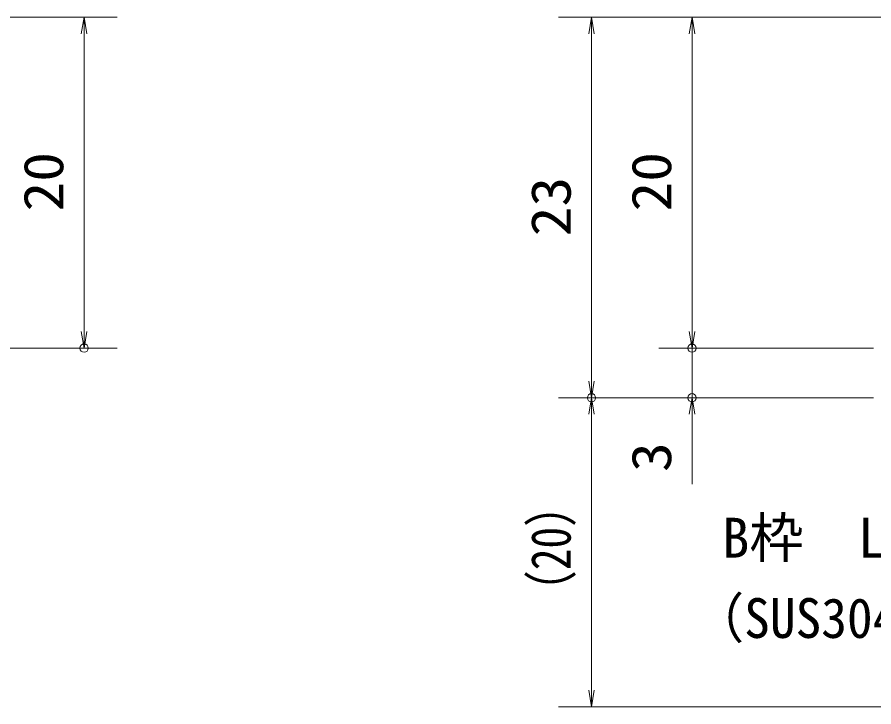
# Model space of a CAD drawing. Units: millimetres, scale not verified, with parts at other scales. Extents: x -1050 to 1050, y -742 to 742.
# Drawn here: x -160.5 to 98.4, y -472.2 to -263.8 of the extents above; entities that cross this region are included whole.
import ezdxf
from ezdxf.enums import TextEntityAlignment as Align

# ---------------------------------------------------------------- set-up
doc = ezdxf.new("R2010")
doc.units = ezdxf.units.MM
doc.header["$LTSCALE"] = 5
doc.header["$PDMODE"] = 32
doc.header["$PDSIZE"] = 2.5
for name, color, linetype, lineweight in [('0-1_寸法注釈', 2, 'Continuous', 9), ('0-2_0', 2, 'Continuous', 9), ('0-3_DEFPOINTS', 134, 'Continuous', 9)]:
    doc.layers.add(name, color=color, linetype=linetype, lineweight=lineweight)
doc.styles.add('ＭＳ ゴシック', font='')
doc.styles.get('ＭＳ ゴシック').set_extended_font_data('MS Gothic')

# ---------------------------------------------------------------- blocks, each defined once
blk = doc.blocks.new('_OPEN')
at = {"layer": '0-2_0'}
blk.add_line((0, 0), (-5, 0), dxfattribs=at)
blk.add_lwpolyline([(-5, 0.833), (0, 0), (-5, -0.833)], dxfattribs=at)

msp = doc.modelspace()

# ---------------------------------------------------------------- linework, layer by layer
at = {"layer": '0-1_寸法注釈'}
for p, q in [((-185.45, -263.808), (-130.285, -263.808)), ((233.317, -263.808), (3.092, -263.808)), ((233.317, -263.808), (33.469, -263.808)), ((-140.285, -268.808), (-140.285, -358.808)), ((13.092, -268.808), (13.092, -373.808)), ((43.469, -268.808), (43.469, -358.808)), ((43.469, -358.808), (43.469, -353.808)), ((-185.45, -363.808), (-130.285, -363.808)), ((98.317, -363.808), (33.469, -363.808)), ((98.317, -363.808), (33.469, -363.808)), ((43.469, -363.808), (43.469, -378.808)), ((98.317, -378.808), (3.092, -378.808)), ((98.317, -378.808), (3.092, -378.808)), ((98.317, -378.808), (33.469, -378.808)), ((13.092, -467.197), (13.092, -383.808)), ((43.469, -383.808), (43.469, -404.922)), ((336.706, -472.197), (3.092, -472.197))]:
    msp.add_line(p, q, dxfattribs=at)
at = {"layer": '0-3_DEFPOINTS'}
for p in [(-140.285, -363.808), (43.469, -363.808), (13.092, -378.808), (43.469, -378.808)]:
    msp.add_point(p, dxfattribs=at)

# ---------------------------------------------------------------- block references
at = {"layer": '0-1_寸法注釈'}
for p, rotation in [((-140.285, -263.808), 90), ((13.092, -263.808), 90), ((43.469, -263.808), 90), ((-140.285, -363.808), 270), ((43.469, -363.808), 270), ((43.469, -363.808), 270), ((13.092, -378.808), 270), ((13.092, -378.808), 90), ((43.469, -378.808), 90), ((13.092, -472.197), 270)]:
    msp.add_blockref('_OPEN', p, dxfattribs=dict(at, rotation=rotation))

# ---------------------------------------------------------------- texts
at = {"layer": '0-1_寸法注釈', "color": 7, "style": 'ＭＳ ゴシック'}
for s, width, p in [('20', 1.1, (-142.972, -322.542)), ('20', 1.1, (40.782, -322.542)), ('23', 1.1, (10.405, -330.042)), ('3', 1.1, (40.782, -401.232)), ('（20）', 0.8, (10.405, -444.017))]:
    msp.add_text(s, height=12.02, rotation=90, dxfattribs=dict(at, width=width)).set_placement(p, align=Align.BOTTOM_LEFT)
msp.add_text('B枠\u3000L3x23x30', height=12.03, dxfattribs=at).set_placement((52.612, -430.711), align=Align.BOTTOM_LEFT)
at = {"layer": '0-1_寸法注釈', "color": 7, "style": 'ＭＳ ゴシック', "width": 0.95}
msp.add_text('（SUS304）', height=12.02, dxfattribs=at).set_placement((43.654, -454.979), align=Align.BOTTOM_LEFT)

doc.saveas('drawing.dxf')
